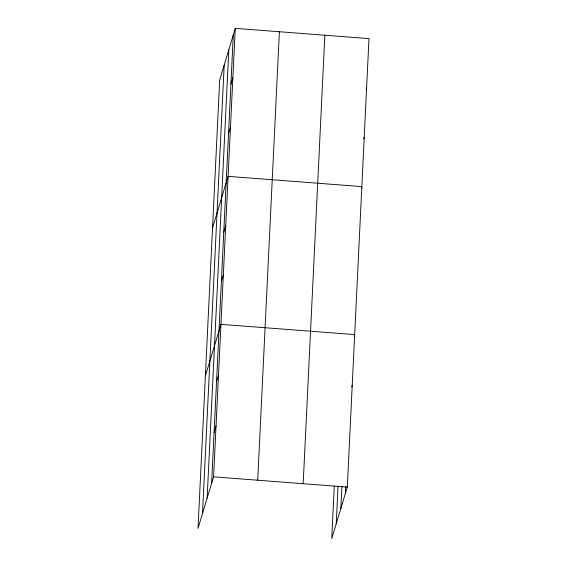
<?xml version="1.0" encoding="UTF-8"?>
<svg xmlns="http://www.w3.org/2000/svg" width="567" height="567" viewBox="0 0 567 567"><rect width="100%" height="100%" fill="white"/><g stroke="black" fill="none" stroke-linecap="round" stroke-linejoin="round"><path stroke-width="0.85" d="M202.504 513.518L224.192 65.035M207.132 498.195L228.813 49.712M211.619 483.318L233.306 34.835M235.262 28.35L219.698 79.912L198.011 528.394L213.582 476.833L235.262 28.35L368.989 38.606L347.302 487.088L331.738 538.65L334.275 486.068M257.709 480.221L279.389 31.738M303.175 483.708L324.856 35.225M336.224 523.773L338.045 486.089M340.852 508.45L341.915 486.543M345.346 493.573L345.686 486.564M230.918 84.171L232.881 77.686M228.536 133.5L230.493 127.015M212.54 227.906L228.111 176.351L361.831 186.607L361.342 188.23M223.767 232.165L225.723 225.68M221.378 281.501L223.341 275.016M205.389 375.907L220.953 324.352L354.673 334.608L354.184 336.224M216.537 381.662L218.493 375.177M214.078 432.493L216.034 426.008M366.112 89.558L366.601 87.942M363.723 138.894L364.22 137.271M351.731 387.055L352.22 385.432M213.582 476.833L347.302 487.088"/></g></svg>
